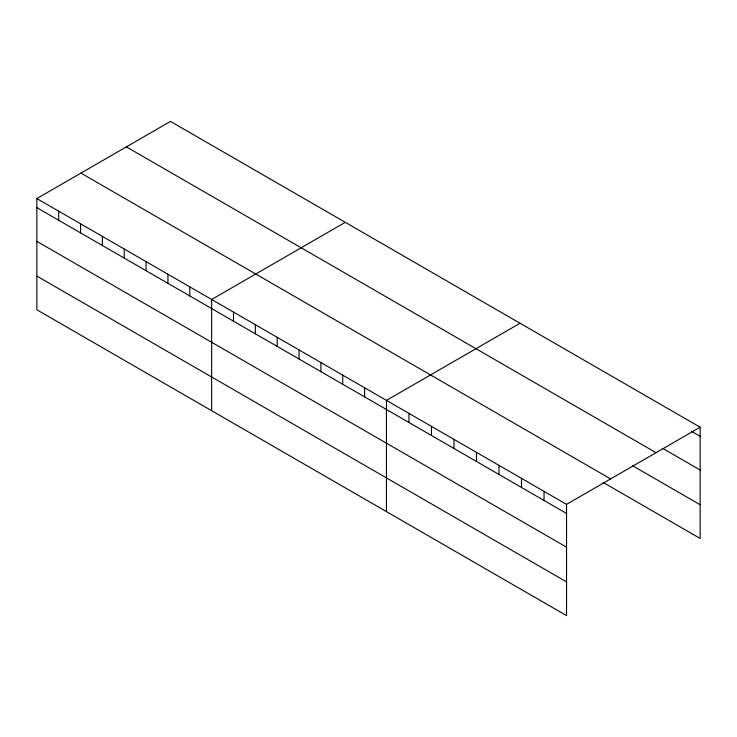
<?xml version="1.0" encoding="UTF-8"?>
<svg xmlns="http://www.w3.org/2000/svg" width="737" height="737" viewBox="0 0 737 737"><rect width="100%" height="100%" fill="white"/><g stroke="black" fill="none" stroke-linecap="round" stroke-linejoin="round"><path stroke-width="1.11" d="M36.85 198.557L566.532 504.366L566.532 615.588L36.85 309.78L36.85 198.557L170.468 121.412L700.15 427.22L700.15 538.443L603.253 482.505M345.266 222.334L211.648 299.471L211.648 410.693M520.055 323.248L386.446 400.394L386.446 511.607M566.532 504.366L700.15 427.22M691.343 431.228L700.15 436.313M662.959 448.547L700.15 470.022M126.377 146.875L656.059 452.684M632.613 465.747L700.15 504.744M80.941 173.103L610.623 478.912M36.85 207.65L566.532 513.459M36.85 241.349L566.532 547.158M36.85 276.071L566.532 581.88M544.026 491.367L544.026 500.46M521.51 478.368L521.51 487.461M498.995 465.379L498.995 474.471M476.489 452.38L476.489 461.473M453.974 439.381L453.974 448.474M431.467 426.382L431.467 435.475M408.952 413.383L408.952 422.476M364.594 387.773L364.594 396.865M342.742 375.161L342.742 384.253M320.89 362.549L320.89 371.641M299.047 349.928L299.047 359.02M277.195 337.316L277.195 346.408M255.343 324.704L255.343 333.797M233.491 312.092L233.491 321.185M189.796 286.859L189.796 295.952M167.944 274.247L167.944 283.34M146.101 261.626L146.101 270.719M124.249 249.014L124.249 258.107M102.397 236.402L102.397 245.495M80.545 223.781L80.545 232.874M58.702 211.169L58.702 220.262"/></g></svg>
